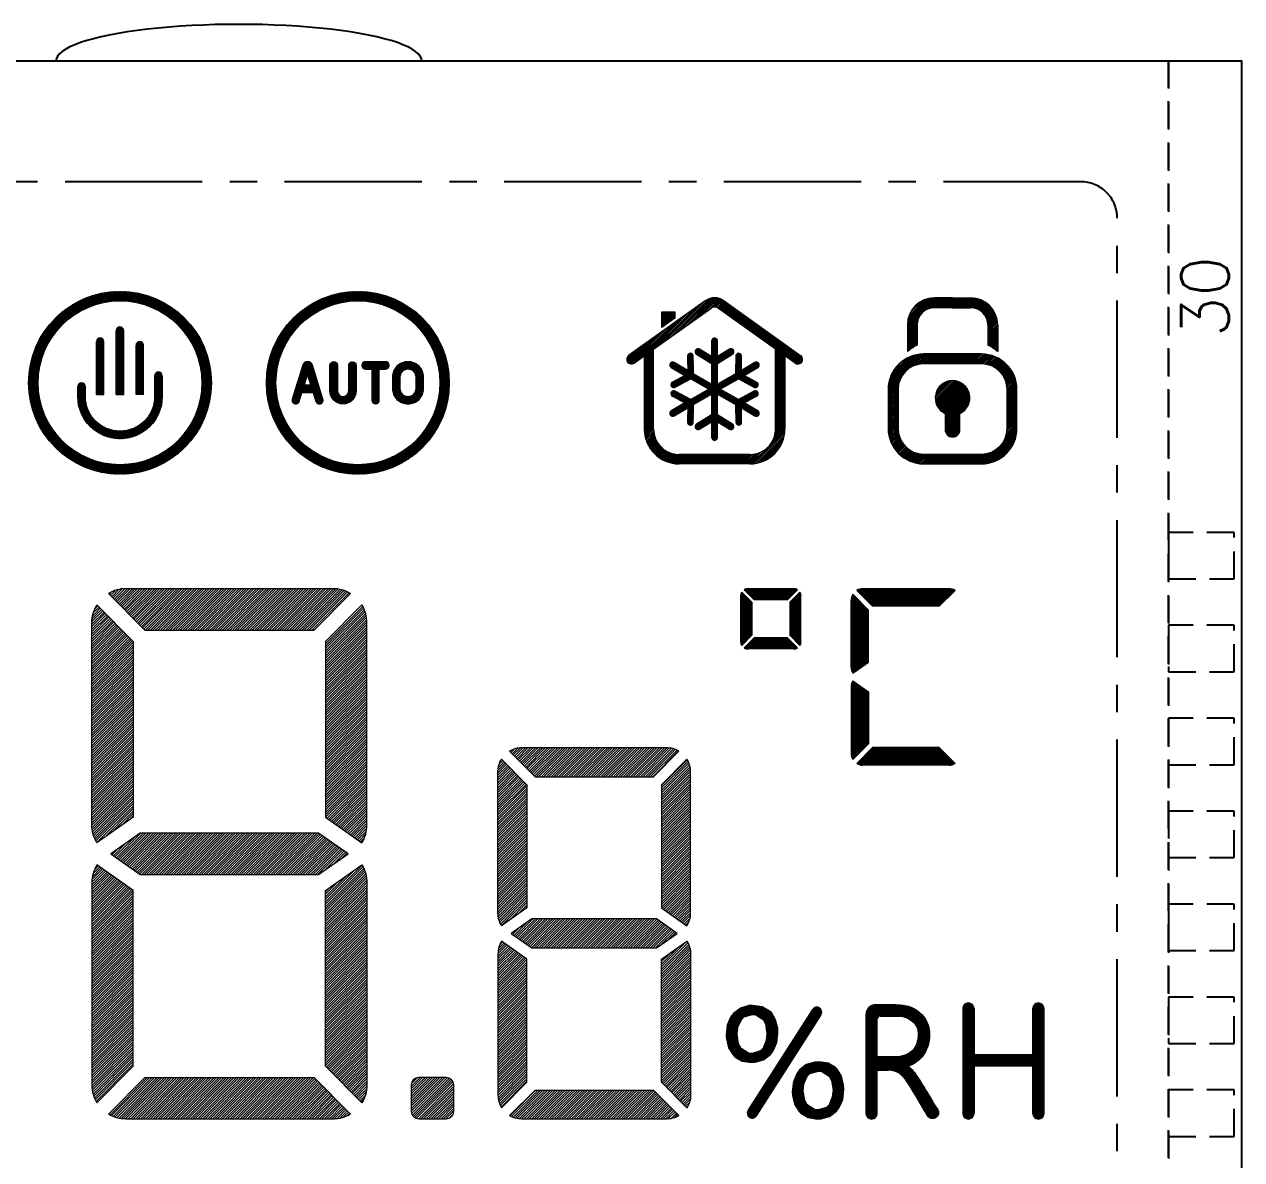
# Model space of a CAD drawing. Header units: millimetres. Extents: x 113.7 to 168.5, y -14.1 to 49.5.
# Drawn here: x 135.2 to 168.46, y 18.46 to 49.49 of the extents above; entities that cross this region are included whole.
import ezdxf
from ezdxf.enums import TextEntityAlignment as Align

# ---------------------------------------------------------------- set-up
doc = ezdxf.new("R2010")
doc.units = ezdxf.units.MM
doc.header["$LTSCALE"] = 3
for name, pattern in [('CENTER', [2, 1.25, -0.25, 0.25, -0.25]), ('DASHED2', [0.375, 0.25, -0.125]), ('HIDDEN', [0.375, 0.25, -0.125])]:
    doc.linetypes.add(name, pattern=pattern)
doc.layers.get('0').update_dxf_attribs({"linetype": 'CONTINUOUS'})
doc.layers.add('05___PRT_ALL_DTM_CSYS', color=7, linetype='CONTINUOUS')
doc.layers.add('dwg', color=7, linetype='CONTINUOUS')
doc.styles.add('ROMANS', font='romans.shx')
pattern_1 = [(45, (-8794.2364, -889.710115), (-0.008145319496, 0.008145319496), [])]
pattern_2 = [(45, (-11326.81074, 6099.90779), (-0.02146332725, 0.02146332725), [])]
pattern_3 = [(45, (-11471.8001, 6554.533503), (-0.03390776392, 0.03390776392), [])]
pattern_4 = [(45, (-11471.8001, 6554.36199), (-0.03390776392, 0.03390776392), [])]

msp = doc.modelspace()

# ---------------------------------------------------------------- hatches: boundary and pattern name
at = {"lineweight": 5}
h = msp.add_hatch(dxfattribs=at)
h.set_pattern_fill('ANSI31', color=256, scale=0.003628)
h.set_pattern_definition([(45, (-8794.947637, -889.710115), (-0.008145319496, 0.008145319496), [])])
edge = h.paths.add_edge_path(flags=17)
edge.add_arc((137.811, 39.695), 2.239, 0, 360)
edge = h.paths.add_edge_path()
edge.add_arc((137.811, 39.695), 2.498, 0, 360)
edge = h.paths.add_edge_path(flags=16)
edge.add_arc((138.352, 40.718), 0.103, 0, 180)
edge.add_line((138.249, 40.718), (138.249, 39.38))
edge.add_line((138.249, 39.38), (138.456, 39.38))
edge.add_line((138.456, 39.38), (138.456, 40.718))
edge = h.paths.add_edge_path(flags=16)
edge.add_arc((137.811, 41.12), 0.103, 0, 180)
edge.add_line((137.708, 41.12), (137.708, 39.38))
edge.add_line((137.708, 39.38), (137.915, 39.38))
edge.add_line((137.915, 39.38), (137.915, 41.12))
edge = h.paths.add_edge_path(flags=16)
edge.add_arc((137.27, 40.818), 0.103, 0, 180)
edge.add_line((137.167, 40.818), (137.167, 39.38))
edge.add_line((137.167, 39.38), (137.374, 39.38))
edge.add_line((137.374, 39.38), (137.374, 40.818))
edge = h.paths.add_edge_path(flags=16)
edge.add_arc((136.761, 39.595), 0.103, 0, 180)
edge.add_line((136.658, 39.595), (136.658, 39.32))
edge.add_arc((137.811, 39.32), 1.154, 180, 360)
edge.add_line((138.965, 39.32), (138.965, 39.887))
edge.add_arc((138.862, 39.887), 0.103, 0, 180)
edge.add_line((138.758, 39.887), (138.758, 39.32))
edge.add_arc((137.811, 39.32), 0.947, -180, 0, ccw=False)
edge.add_line((136.865, 39.32), (136.865, 39.595))
h = msp.add_hatch(dxfattribs=at)
h.set_pattern_fill('ANSI31', color=256, scale=0.003628)
h.set_pattern_definition(pattern_1)
h.paths.add_polyline_path([(146.809, 39.695, 1), (141.814, 39.695, 1)])
h.paths.add_polyline_path([(146.551, 39.695, 1), (142.072, 39.695, 1)], flags=16)
h.paths.add_polyline_path([(145.067, 40.068), (144.897, 40.068), (144.897, 39.22, -1), (144.692, 39.22), (144.692, 40.068), (144.521, 40.068, -1), (144.521, 40.273), (145.067, 40.273, -1)], flags=0)
h.paths.add_polyline_path([(144.265, 40.17), (144.265, 39.476, -1), (143.549, 39.476), (143.549, 40.17, -1), (143.754, 40.17), (143.754, 39.476, 1), (144.061, 39.476), (144.061, 40.17, -1)], flags=0)
h.paths.add_polyline_path([(143.356, 39.245, -1), (143.167, 39.187), (143.092, 39.433), (142.783, 39.433), (142.708, 39.187, -1), (142.519, 39.245), (142.804, 40.174, -0.739234), (143.071, 40.174)], flags=0)
h.paths.add_polyline_path([(142.938, 39.936), (143.029, 39.638), (142.846, 39.638)], flags=0)
h = msp.add_hatch(dxfattribs=at)
h.set_pattern_fill('ANSI31', color=256, scale=0.00956)
h.set_pattern_definition([(45, (-11327.00396, 6099.376578), (-0.02146332725, 0.02146332725), [])])
h.paths.add_polyline_path([(152.971, 41.46), (152.971, 41.639), (152.617, 41.639), (152.617, 41.208)], flags=16)
h.paths.add_polyline_path([(151.711, 40.444, 1), (151.861, 40.234), (152.135, 40.43), (152.135, 38.435, 0.414214), (153.091, 37.479), (155.025, 37.479, 0.414214), (155.981, 38.435), (155.981, 40.434), (156.262, 40.234, 1), (156.411, 40.444), (154.318, 41.937, 0.320007), (153.804, 41.937)])
h.paths.add_polyline_path([(152.393, 40.614), (153.954, 41.727, -0.320007), (154.168, 41.727), (155.723, 40.618), (155.723, 38.435, -0.414214), (155.025, 37.738), (153.091, 37.738, -0.414214), (152.393, 38.435)], flags=16)
h = msp.add_hatch(dxfattribs=at)
h.set_pattern_fill('ANSI31', color=0, scale=0.00956)
h.set_pattern_definition(pattern_2)
h.paths.add_polyline_path([(160.561, 41.748), (161.056, 41.748, -0.414214), (161.526, 41.278), (161.526, 40.727, -0.040796), (161.797, 40.547), (161.797, 41.278, 0.414214), (161.056, 42.019), (160.561, 42.019), (160.067, 42.019, 0.414214), (159.326, 41.278), (159.326, 40.547, -0.040796), (159.597, 40.727), (159.597, 41.278, -0.414214), (160.067, 41.748)])
h = msp.add_hatch(dxfattribs=at)
h.set_pattern_fill('ANSI31', color=256, scale=0.003628)
h.set_pattern_definition([(45, (-8790.314206, -889.600082), (-0.008145332691, 0.008145332691), [])])
h.paths.add_polyline_path([(154.137, 39.384), (154.629, 39.1), (154.64, 38.617, 1), (154.798, 38.621), (154.79, 39.007), (155.164, 38.791, 1), (155.239, 38.931), (154.869, 39.144), (155.208, 39.331, 1), (155.132, 39.47), (154.708, 39.237), (154.216, 39.521), (154.708, 39.805), (155.132, 39.573, 1), (155.208, 39.712), (154.869, 39.898), (155.243, 40.114, 1), (155.159, 40.249), (154.79, 40.035), (154.798, 40.424, 1), (154.64, 40.424), (154.629, 39.943), (154.137, 39.658), (154.137, 40.227), (154.55, 40.477, 1), (154.468, 40.613), (154.137, 40.412), (154.137, 40.844, 1), (153.979, 40.839), (153.979, 40.412), (153.648, 40.613, 1), (153.566, 40.477), (153.979, 40.227), (153.979, 39.658), (153.486, 39.943), (153.476, 40.425, 1), (153.318, 40.422), (153.326, 40.035), (152.952, 40.251, 1), (152.877, 40.112), (153.247, 39.898), (152.908, 39.712, 1), (152.984, 39.573), (153.407, 39.805), (153.899, 39.521), (153.407, 39.237), (152.984, 39.47, 1), (152.908, 39.331), (153.247, 39.144), (152.873, 38.929, 1), (152.956, 38.794), (153.326, 39.007), (153.318, 38.621, 1), (153.476, 38.617), (153.486, 39.1), (153.979, 39.384), (153.979, 38.816), (153.566, 38.565, 1), (153.648, 38.43), (153.979, 38.631), (153.979, 38.199, 1), (154.137, 38.204), (154.137, 38.631), (154.468, 38.43, 0.996563), (154.55, 38.565), (154.137, 38.816)])
h = msp.add_hatch(dxfattribs=at)
h.set_pattern_fill('ANSI31', color=256, scale=0.003628)
h.set_pattern_definition(pattern_1)
h.paths.add_polyline_path([(145.255, 39.846), (145.255, 39.544, 0.414214), (145.682, 39.118, 0.414214), (146.108, 39.544), (146.108, 39.846, 0.414214), (145.682, 40.273, 0.414214)])
h.paths.add_polyline_path([(145.682, 40.068, -0.414214), (145.903, 39.846), (145.903, 39.544, -0.414214), (145.682, 39.322, -0.414214), (145.46, 39.544), (145.46, 39.846, -0.414214)], flags=16)
h.paths.add_polyline_path([(144.521, 40.273, 1), (144.521, 40.068), (144.692, 40.068), (144.692, 39.22, 1), (144.897, 39.22), (144.897, 40.068), (145.067, 40.068, 1), (145.067, 40.273)])
h.paths.add_polyline_path([(143.754, 39.476), (143.754, 40.17, 1), (143.549, 40.17), (143.549, 39.476, 1), (144.265, 39.476), (144.265, 40.17, 1), (144.061, 40.17), (144.061, 39.476, -1)])
h.paths.add_polyline_path([(143.167, 39.187, 1), (143.356, 39.245), (143.071, 40.174, 0.739234), (142.804, 40.174), (142.519, 39.245, 1), (142.708, 39.187), (142.783, 39.433), (143.092, 39.433)])
h.paths.add_polyline_path([(143.029, 39.638), (142.846, 39.638), (142.938, 39.936)], flags=16)
h = msp.add_hatch(dxfattribs=at)
h.set_pattern_fill('ANSI31', color=256, scale=0.00956)
h.set_pattern_definition([(45, (-11576.808856, 6493.169343), (-0.02146332725, 0.02146332725), [])])
edge = h.paths.add_edge_path(flags=16)
edge.add_line((161.352, 40.214), (159.771, 40.214))
edge.add_arc((159.771, 39.514), 0.7, 90, 180)
edge.add_line((159.071, 39.514), (159.071, 38.449))
edge.add_arc((159.771, 38.449), 0.7, 180, 270)
edge.add_line((159.771, 37.749), (161.352, 37.749))
edge.add_arc((161.352, 38.449), 0.7, 270, 360)
edge.add_line((162.052, 38.449), (162.052, 39.514))
edge.add_arc((161.352, 39.514), 0.7, 0, 90)
edge = h.paths.add_edge_path()
edge.add_line((162.322, 38.449), (162.322, 39.514))
edge.add_arc((161.352, 39.514), 0.97, 0, 90)
edge.add_line((161.352, 40.484), (159.771, 40.484))
edge.add_arc((159.771, 39.514), 0.97, 90, 180)
edge.add_line((158.801, 39.514), (158.801, 38.449))
edge.add_arc((159.771, 38.449), 0.97, 180, 270)
edge.add_line((159.771, 37.479), (161.352, 37.479))
edge.add_arc((161.352, 38.449), 0.97, 270, 360)
h = msp.add_hatch(dxfattribs=at)
h.set_pattern_fill('ANSI31', color=256, scale=0.00956)
h.set_pattern_definition(pattern_2)
h.paths.add_polyline_path([(160.764, 38.858, 4.42875), (160.359, 38.858), (160.359, 38.419, 1), (160.764, 38.419)])
h = msp.add_hatch(dxfattribs=at)
h.set_pattern_fill('ANSI31', color=256, scale=0.015103)
h.set_pattern_definition(pattern_3)
h.paths.add_polyline_path([(137.973, 34.069, 0.136063), (137.494, 33.936), (138.488, 32.936), (143.115, 32.936), (144.109, 33.936, 0.136063), (143.629, 34.069)])
h = msp.add_hatch(dxfattribs=at)
h.set_pattern_fill('ANSI31', color=256, scale=0.005747)
h.set_pattern_definition([(45, (-13550.499303, -1427.969654), (-0.012903455148, 0.012903455148), [])])
h.paths.add_polyline_path([(154.975, 34.069, 0.136063), (154.87, 34.04), (155.145, 33.764), (156.047, 33.764), (156.322, 34.04, 0.136063), (156.217, 34.069)])
h.paths.add_polyline_path([(154.772, 32.624, 0.139094), (154.802, 32.517), (155.077, 32.794), (155.077, 33.696), (154.802, 33.973, 0.139094), (154.772, 33.866)])
h.paths.add_polyline_path([(156.217, 32.421, 0.135967), (156.322, 32.45), (156.047, 32.726), (155.145, 32.726), (154.87, 32.45, 0.136159), (154.975, 32.421)])
h.paths.add_polyline_path([(156.115, 32.794), (156.39, 32.517, 0.139094), (156.42, 32.624), (156.42, 33.866, 0.139094), (156.39, 33.973), (156.115, 33.696)])
h = msp.add_hatch(dxfattribs=at)
h.set_pattern_fill('ANSI31', color=256, scale=0.006897)
h.set_pattern_definition([(45, (-16292.011116, -1720.377223), (-0.015484146177, 0.015484146177), [])])
h.paths.add_polyline_path([(158.109, 34.068, 0.136063), (157.945, 34.023), (158.376, 33.588), (160.198, 33.588), (160.63, 34.023, 0.136063), (160.465, 34.068)])
h.paths.add_polyline_path([(157.79, 31.928, 0.139094), (157.837, 31.76), (158.269, 32.064), (158.269, 33.482), (157.837, 33.916, 0.139094), (157.79, 33.748)])
h.paths.add_polyline_path([(158.269, 31.249), (157.837, 31.553, 0.139094), (157.79, 31.385), (157.79, 29.565, 0.139094), (157.837, 29.397), (158.269, 29.832)])
h.paths.add_polyline_path([(158.376, 29.725), (157.945, 29.291, 0.136063), (158.109, 29.245), (160.465, 29.245, 0.136063), (160.63, 29.291), (160.198, 29.725)])
h = msp.add_hatch(dxfattribs=at)
h.set_pattern_fill('ANSI31', color=256, scale=0.015103)
h.set_pattern_definition(pattern_3)
edge = h.paths.add_edge_path()
edge.add_arc((137.973, 27.612), 0.931, 180, 211.6747, ccw=False)
edge.add_line((137.043, 27.612), (137.043, 33.139))
edge.add_arc((137.973, 33.139), 0.931, 148.3253, 180, ccw=False)
edge.add_line((137.181, 33.627), (138.175, 32.627))
edge.add_line((138.175, 32.627), (138.175, 27.822))
edge.add_line((138.175, 27.822), (137.181, 27.123))
h = msp.add_hatch(dxfattribs=at)
h.set_pattern_fill('ANSI31', color=256, scale=0.015103)
h.set_pattern_definition(pattern_3)
edge = h.paths.add_edge_path()
edge.add_arc((143.629, 27.612), 0.931, 328.3253, 360)
edge.add_line((144.56, 27.612), (144.56, 33.139))
edge.add_arc((143.629, 33.139), 0.931, 360, 391.6747)
edge.add_line((144.422, 33.627), (143.427, 32.627))
edge.add_line((143.427, 32.627), (143.427, 27.822))
edge.add_line((143.427, 27.822), (144.422, 27.123))
h = msp.add_hatch(dxfattribs=at)
h.set_pattern_fill('ANSI31', color=256, scale=0.015103)
h.set_pattern_definition(pattern_4)
edge = h.paths.add_edge_path()
edge.add_arc((148.792, 29.069), 0.652, 90, 120.993)
edge.add_line((148.456, 29.627), (149.152, 28.927))
edge.add_line((149.152, 28.927), (152.391, 28.927))
edge.add_line((152.391, 28.927), (153.086, 29.627))
edge.add_arc((152.751, 29.069), 0.652, 59.007, 90)
edge.add_line((152.751, 29.72), (148.792, 29.72))
h = msp.add_hatch(dxfattribs=at)
h.set_pattern_fill('ANSI31', color=256, scale=0.015103)
h.set_pattern_definition(pattern_4)
edge = h.paths.add_edge_path()
edge.add_arc((148.792, 25.2), 0.652, 180, 211.6747, ccw=False)
edge.add_line((148.14, 25.2), (148.14, 29.069))
edge.add_arc((148.792, 29.069), 0.652, 148.3253, 180, ccw=False)
edge.add_line((148.237, 29.411), (148.933, 28.711))
edge.add_line((148.933, 28.711), (148.933, 25.347))
edge.add_line((148.933, 25.347), (148.237, 24.858))
h = msp.add_hatch(dxfattribs=at)
h.set_pattern_fill('ANSI31', color=256, scale=0.015103)
h.set_pattern_definition(pattern_4)
edge = h.paths.add_edge_path()
edge.add_arc((152.751, 25.2), 0.652, 328.3253, 360)
edge.add_line((153.403, 25.2), (153.403, 29.069))
edge.add_arc((152.751, 29.069), 0.652, 360, 391.6747)
edge.add_line((153.305, 29.411), (152.609, 28.711))
edge.add_line((152.609, 28.711), (152.609, 25.347))
edge.add_line((152.609, 25.347), (153.305, 24.858))
h = msp.add_hatch(dxfattribs=at)
h.set_pattern_fill('ANSI31', color=256, scale=0.015103)
h.set_pattern_definition(pattern_3)
h.paths.add_polyline_path([(138.366, 27.387), (137.56, 26.821), (138.366, 26.254), (143.237, 26.254), (144.043, 26.821), (143.237, 27.387)])
h = msp.add_hatch(dxfattribs=at)
h.set_pattern_fill('ANSI31', color=256, scale=0.015103)
h.set_pattern_definition(pattern_3)
edge = h.paths.add_edge_path()
edge.add_arc((137.973, 26.03), 0.931, 148.3253, 180)
edge.add_line((137.043, 26.03), (137.043, 20.503))
edge.add_arc((137.973, 20.503), 0.931, 180, 211.6747)
edge.add_line((137.181, 20.015), (138.175, 21.015))
edge.add_line((138.175, 21.015), (138.175, 25.819))
edge.add_line((138.175, 25.819), (137.181, 26.518))
h = msp.add_hatch(dxfattribs=at)
h.set_pattern_fill('ANSI31', color=256, scale=0.015103)
h.set_pattern_definition(pattern_3)
edge = h.paths.add_edge_path()
edge.add_arc((143.629, 26.03), 0.931, 0, 31.6747, ccw=False)
edge.add_line((144.56, 26.03), (144.56, 20.503))
edge.add_arc((143.629, 20.503), 0.931, -31.6747, 0, ccw=False)
edge.add_line((144.422, 20.015), (143.427, 21.015))
edge.add_line((143.427, 21.015), (143.427, 25.819))
edge.add_line((143.427, 25.819), (144.422, 26.518))
h = msp.add_hatch(dxfattribs=at)
h.set_pattern_fill('ANSI31', color=256, scale=0.015103)
h.set_pattern_definition(pattern_4)
h.paths.add_polyline_path([(149.066, 25.043), (148.503, 24.646), (149.066, 24.25), (152.476, 24.25), (153.04, 24.646), (152.476, 25.043)])
h = msp.add_hatch(dxfattribs=at)
h.set_pattern_fill('ANSI31', color=256, scale=0.015103)
h.set_pattern_definition(pattern_4)
edge = h.paths.add_edge_path()
edge.add_arc((148.792, 24.093), 0.652, 148.3253, 180)
edge.add_line((148.14, 24.093), (148.14, 20.224))
edge.add_arc((148.792, 20.224), 0.652, 180, 211.6747)
edge.add_line((148.237, 19.882), (148.933, 20.582))
edge.add_line((148.933, 20.582), (148.933, 23.945))
edge.add_line((148.933, 23.945), (148.237, 24.435))
h = msp.add_hatch(dxfattribs=at)
h.set_pattern_fill('ANSI31', color=256, scale=0.015103)
h.set_pattern_definition(pattern_4)
edge = h.paths.add_edge_path()
edge.add_arc((152.751, 24.093), 0.652, 0, 31.6747, ccw=False)
edge.add_line((153.403, 24.093), (153.403, 20.224))
edge.add_arc((152.751, 20.224), 0.652, -31.6747, 0, ccw=False)
edge.add_line((153.305, 19.882), (152.609, 20.582))
edge.add_line((152.609, 20.582), (152.609, 23.945))
edge.add_line((152.609, 23.945), (153.305, 24.435))
h = msp.add_hatch(dxfattribs=at)
h.set_pattern_fill('ANSI31', color=256, scale=0.00475)
h.set_pattern_definition([(45, (-11249.229993, 6064.898229), (-0.010664054144, 0.010664054144), [])])
h.paths.add_polyline_path([(155.757, 21.661), (155.788, 21.918), (155.783, 22.045), (155.725, 22.286), (155.61, 22.481), (155.562, 22.523), (155.363, 22.643), (155.105, 22.68), (154.995, 22.675), (154.764, 22.607), (154.575, 22.46), (154.496, 22.355), (154.406, 22.139), (154.375, 21.871), (154.38, 21.766), (154.438, 21.519), (154.564, 21.325), (154.611, 21.277), (154.811, 21.157), (155.063, 21.12), (155.168, 21.125), (155.399, 21.193), (155.589, 21.34), (155.662, 21.44)])
h.paths.add_polyline_path([(155.473, 21.719), (155.384, 21.509), (155.315, 21.44), (155.084, 21.367), (154.984, 21.377), (154.785, 21.503), (154.716, 21.629), (154.674, 21.892), (154.695, 22.087), (154.79, 22.291), (154.863, 22.365), (155.095, 22.433), (155.189, 22.423), (155.389, 22.297), (155.452, 22.171), (155.489, 21.908)], flags=16)
h.paths.add_polyline_path([(156.967, 22.422, 1), (156.735, 22.57), (154.972, 19.807, 1), (155.203, 19.66)])
h.paths.add_polyline_path([(156.382, 20.915), (156.303, 20.81), (156.214, 20.589), (156.182, 20.326), (156.188, 20.221), (156.245, 19.98), (156.371, 19.78), (156.419, 19.733), (156.618, 19.612), (156.871, 19.57), (156.97, 19.575), (157.202, 19.643), (157.391, 19.791), (157.464, 19.89), (157.559, 20.106), (157.59, 20.369), (157.585, 20.5), (157.527, 20.747), (157.412, 20.936), (157.364, 20.978), (157.165, 21.099), (156.913, 21.136), (156.802, 21.13), (156.566, 21.062)])
h.paths.add_polyline_path([(156.666, 20.815), (156.897, 20.883), (156.991, 20.873), (157.191, 20.747), (157.254, 20.626), (157.296, 20.363), (157.275, 20.174), (157.191, 19.964), (157.117, 19.89), (156.886, 19.822), (156.786, 19.833), (156.592, 19.959), (156.524, 20.08), (156.482, 20.342), (156.497, 20.531), (156.592, 20.742)], flags=16)
h = msp.add_hatch(dxfattribs=at)
h.set_pattern_fill('ANSI31', color=256, scale=0.005)
h.set_pattern_definition([(45, (-11849.715191, 6382.948496), (-0.011225320151, 0.011225320151), [])])
edge = h.paths.add_edge_path()
edge.add_spline(control_points=[(159.353, 21.021), (159.385, 21.031), (159.417, 21.044), (159.538, 21.102), (159.625, 21.163), (159.787, 21.338), (159.847, 21.45), (159.908, 21.639), (159.922, 21.714), (159.934, 21.863), (159.932, 21.937), (159.909, 22.097), (159.885, 22.181), (159.797, 22.347), (159.739, 22.415), (159.623, 22.52), (159.564, 22.561), (159.435, 22.628), (159.364, 22.654), (159.18, 22.696), (159.081, 22.696), (159.003, 22.697)], knot_values=[0, 0, 0, 0, 0.06526, 0.06526, 0.254735, 0.254735, 0.496834, 0.496834, 0.652235, 0.652235, 0.807636, 0.807636, 0.963038, 0.963038, 1.118439, 1.118439, 1.256164, 1.256164, 1.393888, 1.393888, 1.625461, 1.625461, 1.625461, 1.625461], degree=3, periodic=0)
edge.add_line((159.003, 22.697), (158.464, 22.697))
edge.add_arc((158.464, 22.427), 0.27, 90, 180)
edge.add_line((158.194, 22.427), (158.194, 19.727))
edge.add_arc((158.349, 19.727), 0.155, 180, 360)
edge.add_line((158.504, 19.727), (158.504, 20.911))
edge.add_line((158.504, 20.911), (158.869, 20.911))
edge.add_spline(control_points=[(158.802, 20.911), (158.828, 20.91), (158.937, 20.905), (159.099, 20.844), (159.269, 20.671), (159.352, 20.538), (159.405, 20.452)], knot_values=[4.852556, 4.852556, 4.852556, 4.852556, 4.930181, 5.178747, 5.346952, 5.649164, 5.649164, 5.649164, 5.649164], degree=3, periodic=0)
edge.add_spline(control_points=[(159.405, 20.452), (159.562, 20.19), (159.718, 19.928), (159.875, 19.666)], knot_values=[3.959267, 3.959267, 3.959267, 3.959267, 4.852556, 4.852556, 4.852556, 4.852556], degree=3, periodic=0)
edge.add_spline(control_points=[(159.875, 19.666), (159.924, 19.584), (160.017, 19.561), (160.099, 19.61)], knot_values=[2.388471, 2.388471, 2.388471, 2.388471, 3.959267, 3.959267, 3.959267, 3.959267], weights=[1, 0.804738, 0.804738, 1], degree=3, periodic=0)
edge.add_spline(control_points=[(160.099, 19.61), (160.181, 19.659), (160.205, 19.752), (160.155, 19.834)], knot_values=[0.817675, 0.817675, 0.817675, 0.817675, 2.388471, 2.388471, 2.388471, 2.388471], weights=[1, 0.804738, 0.804738, 1], degree=3, periodic=0)
edge.add_spline(control_points=[(160.155, 19.834), (159.959, 20.146), (159.815, 20.382), (159.673, 20.619)], knot_values=[0, 0, 0, 0, 0.817675, 0.817675, 0.817675, 0.817675], degree=3, periodic=0)
edge.add_spline(control_points=[(159.673, 20.619), (159.629, 20.683), (159.592, 20.738), (159.51, 20.854), (159.465, 20.913), (159.388, 20.99), (159.371, 21.005), (159.353, 21.021)], knot_values=[0.375741, 0.375741, 0.375741, 0.375741, 0.572438, 0.572438, 0.751931, 0.751931, 0.796608, 0.796608, 0.796608, 0.796608], degree=3, periodic=0)
edge = h.paths.add_edge_path(flags=16)
edge.add_spline(control_points=[(158.996, 22.388), (159.084, 22.386), (159.251, 22.382), (159.451, 22.273), (159.599, 22.102), (159.634, 21.874), (159.594, 21.629), (159.469, 21.422), (159.247, 21.292), (159.081, 21.278), (158.99, 21.27)], knot_values=[0, 0, 0, 0, 0.261402, 0.494013, 0.659005, 0.924759, 1.149342, 1.397908, 1.623646, 1.892774, 1.892774, 1.892774, 1.892774], degree=3, periodic=0)
edge.add_line((158.99, 21.27), (158.504, 21.27))
edge.add_line((158.504, 21.27), (158.504, 22.308))
edge.add_arc((158.584, 22.308), 0.08, 90, 180, ccw=False)
edge.add_line((158.584, 22.388), (159.07, 22.388))
h.paths.add_polyline_path([(161.148, 21.025), (162.751, 21.025), (162.751, 19.728, 1), (163.061, 19.728), (163.061, 22.592, 1), (162.751, 22.592), (162.751, 21.335), (161.148, 21.335), (161.148, 22.592, 1), (160.838, 22.592), (160.838, 19.728, 1), (161.148, 19.728)])
h = msp.add_hatch(dxfattribs=at)
h.set_pattern_fill('ANSI31', color=256, scale=0.015103)
h.set_pattern_definition(pattern_3)
edge = h.paths.add_edge_path()
edge.add_arc((137.973, 20.503), 0.931, 239.007, 270, ccw=False)
edge.add_line((137.494, 19.705), (138.488, 20.705))
edge.add_line((138.488, 20.705), (143.115, 20.705))
edge.add_line((143.115, 20.705), (144.109, 19.705))
edge.add_arc((143.629, 20.503), 0.931, 270, 300.993, ccw=False)
edge.add_line((143.629, 19.573), (137.973, 19.573))
h = msp.add_hatch(dxfattribs=at)
h.set_pattern_fill('ANSI31', color=256, scale=0.015103)
h.set_pattern_definition([(45, (-12158.85501, -1074.25399), (-0.03390776392, 0.03390776392), [])])
edge = h.paths.add_edge_path()
edge.add_line((145.976, 20.716), (146.725, 20.716))
edge.add_arc((146.725, 20.519), 0.197, 0, 90, ccw=False)
edge.add_line((146.922, 20.519), (146.922, 19.77))
edge.add_arc((146.725, 19.77), 0.197, 270, 360, ccw=False)
edge.add_line((146.725, 19.573), (145.976, 19.573))
edge.add_arc((145.976, 19.77), 0.197, 180, 270, ccw=False)
edge.add_line((145.778, 19.77), (145.778, 20.519))
edge.add_arc((145.976, 20.519), 0.197, 90, 180, ccw=False)
h = msp.add_hatch(dxfattribs=at)
h.set_pattern_fill('ANSI31', color=256, scale=0.015103)
h.set_pattern_definition(pattern_4)
edge = h.paths.add_edge_path()
edge.add_arc((148.792, 20.224), 0.652, 239.007, 270, ccw=False)
edge.add_line((148.456, 19.666), (149.152, 20.366))
edge.add_line((149.152, 20.366), (152.391, 20.366))
edge.add_line((152.391, 20.366), (153.086, 19.666))
edge.add_arc((152.751, 20.224), 0.652, 270, 300.993, ccw=False)
edge.add_line((152.751, 19.573), (148.792, 19.573))

# ---------------------------------------------------------------- linework, layer by layer
for p, q in [((136.061, 48.493), (136.061, 48.493)), ((146.061, 48.493), (146.061, 48.493))]:
    msp.add_line(p, q)
at = {"linetype": 'DASHED2'}
for p, q in [((166.461, -14.107), (166.461, 48.493)), ((166.461, 48.493), (166.461, -14.107))]:
    msp.add_line(p, q, dxfattribs=at)
at = {"lineweight": 5}
for p, q in [((144.311, 42.193), (144.32, 42.193)), ((152.617, 41.208), (152.617, 41.639)), ((152.617, 41.639), (152.971, 41.639)), ((152.971, 41.639), (152.971, 41.46)), ((137.708, 39.38), (137.708, 41.12)), ((137.915, 39.38), (137.915, 41.12)), ((137.167, 39.38), (137.167, 40.818)), ((137.374, 39.38), (137.374, 40.818)), ((138.249, 39.38), (138.249, 40.718)), ((138.456, 39.38), (138.456, 40.718)), ((152.393, 38.436), (152.393, 40.614)), ((155.723, 38.436), (155.723, 40.618)), ((155.981, 40.434), (155.981, 38.435)), ((137.167, 39.38), (137.374, 39.38)), ((137.708, 39.38), (137.915, 39.38)), ((138.456, 39.38), (138.249, 39.38)), ((155.025, 37.738), (153.091, 37.738)), ((155.025, 37.479), (153.091, 37.479)), ((154.802, 33.973), (155.077, 33.696)), ((154.802, 33.973), (155.077, 33.696)), ((154.87, 34.04), (155.145, 33.764)), ((154.87, 34.04), (155.145, 33.764)), ((156.217, 34.069), (154.975, 34.069)), ((156.217, 34.069), (154.975, 34.069)), ((156.322, 34.04), (156.047, 33.764)), ((156.322, 34.04), (156.047, 33.764)), ((156.39, 33.973), (156.115, 33.696)), ((156.39, 33.973), (156.115, 33.696)), ((157.945, 34.023), (158.376, 33.588)), ((157.945, 34.023), (158.376, 33.588)), ((160.465, 34.068), (158.109, 34.068)), ((160.465, 34.068), (158.109, 34.068)), ((160.465, 34.068), (158.109, 34.068)), ((160.465, 34.068), (158.109, 34.068)), ((160.63, 34.023), (160.198, 33.588)), ((160.63, 34.023), (160.198, 33.588)), ((154.772, 32.624), (154.772, 33.866)), ((154.772, 32.624), (154.772, 33.866)), ((155.077, 33.696), (155.077, 32.794)), ((155.077, 33.696), (155.077, 32.794)), ((156.047, 33.764), (155.145, 33.764)), ((156.047, 33.764), (155.145, 33.764)), ((156.115, 33.696), (156.115, 32.794)), ((156.115, 33.696), (156.115, 32.794)), ((156.42, 32.624), (156.42, 33.866)), ((156.42, 32.624), (156.42, 33.866)), ((157.79, 31.928), (157.79, 33.748)), ((157.79, 31.928), (157.79, 33.748)), ((157.837, 33.916), (158.269, 33.482)), ((157.837, 33.916), (158.269, 33.482)), ((158.269, 32.064), (158.269, 33.482)), ((158.269, 32.064), (158.269, 33.482)), ((160.198, 33.588), (158.376, 33.588)), ((160.198, 33.588), (158.376, 33.588)), ((154.802, 32.517), (155.077, 32.794)), ((154.802, 32.517), (155.077, 32.794)), ((154.87, 32.45), (155.145, 32.726)), ((154.87, 32.45), (155.145, 32.726)), ((156.047, 32.726), (155.145, 32.726)), ((156.047, 32.726), (155.145, 32.726)), ((156.322, 32.45), (156.047, 32.726)), ((156.322, 32.45), (156.047, 32.726)), ((156.39, 32.517), (156.115, 32.794)), ((156.39, 32.517), (156.115, 32.794)), ((156.217, 32.421), (154.975, 32.421)), ((156.217, 32.421), (154.975, 32.421)), ((157.837, 31.76), (158.269, 32.064)), ((157.837, 31.76), (158.269, 32.064)), ((157.79, 31.385), (157.79, 29.565)), ((157.79, 31.385), (157.79, 29.565)), ((157.837, 31.553), (158.269, 31.249)), ((157.837, 31.553), (158.269, 31.249)), ((158.269, 31.249), (158.269, 29.832)), ((158.269, 31.249), (158.269, 29.832)), ((157.837, 29.397), (158.269, 29.832)), ((157.837, 29.397), (158.269, 29.832)), ((157.945, 29.291), (158.376, 29.725)), ((157.945, 29.291), (158.376, 29.725)), ((160.198, 29.725), (158.376, 29.725)), ((160.198, 29.725), (158.376, 29.725)), ((160.63, 29.291), (160.198, 29.725)), ((160.63, 29.291), (160.198, 29.725)), ((160.465, 29.245), (158.109, 29.245)), ((160.465, 29.245), (158.109, 29.245)), ((160.465, 29.245), (158.109, 29.245)), ((160.465, 29.245), (158.109, 29.245)), ((161.148, 21.335), (162.751, 21.335)), ((161.148, 21.025), (162.751, 21.025))]:
    msp.add_line(p, q, dxfattribs=at)
at = {"color": 0, "lineweight": 5}
for p, q in [((160.561, 42.019), (160.067, 42.019)), ((160.561, 42.019), (161.056, 42.019)), ((160.561, 41.748), (160.067, 41.748)), ((160.561, 41.748), (161.056, 41.748)), ((159.326, 41.278), (159.326, 40.547)), ((159.597, 41.278), (159.597, 40.727)), ((161.526, 41.278), (161.526, 40.727)), ((161.797, 41.278), (161.797, 40.547)), ((161.352, 40.484), (159.771, 40.484)), ((161.352, 40.214), (159.771, 40.214)), ((158.801, 39.514), (158.801, 38.449)), ((159.071, 39.514), (159.071, 38.449)), ((162.052, 38.449), (162.052, 39.514)), ((162.322, 38.449), (162.322, 39.514)), ((159.771, 37.749), (161.352, 37.749)), ((159.771, 37.479), (161.352, 37.479))]:
    msp.add_line(p, q, dxfattribs=at)
msp.add_lwpolyline([(168.461, -14.107), (113.661, -14.107), (113.661, 48.493), (168.461, 48.493)], close=True)
at = {"linetype": 'CENTER'}
msp.add_lwpolyline([(165.061, -9.807), (165.061, 44.193, 0.414214), (164.061, 45.193), (118.061, 45.193, 0.414214), (117.061, 44.193), (117.061, -9.807, 0.414214), (118.061, -10.807), (164.061, -10.807, 0.414214)], format="xyb", close=True, dxfattribs=at)
at = {"lineweight": 5}
for points in [[(142.804, 40.174), (142.519, 39.245, 1), (142.708, 39.187), (142.783, 39.433), (143.092, 39.433), (143.167, 39.187, 1), (143.356, 39.245), (143.071, 40.174, 0.739234)], [(143.549, 40.17, -1), (143.754, 40.17), (143.754, 39.476, 1), (144.061, 39.476), (144.061, 40.17, -1), (144.265, 40.17), (144.265, 39.476, -1), (143.549, 39.476)], [(144.897, 40.068), (145.067, 40.068, 1), (145.067, 40.273), (144.521, 40.273, 1), (144.521, 40.068), (144.692, 40.068), (144.692, 39.22, 1), (144.897, 39.22)], [(145.255, 39.846), (145.255, 39.544, 0.414214), (145.682, 39.118, 0.414214), (146.108, 39.544), (146.108, 39.846, 0.414214), (145.682, 40.273, 0.414214)], [(145.46, 39.846), (145.46, 39.544, 0.414214), (145.682, 39.322, 0.414214), (145.903, 39.544), (145.903, 39.846, 0.414214), (145.682, 40.068, 0.414214)], [(137.973, 34.069, 0.136063), (137.494, 33.936), (138.488, 32.936), (143.115, 32.936), (144.109, 33.936, 0.136063), (143.629, 34.069)], [(137.181, 27.123, -0.139094), (137.043, 27.612), (137.043, 33.139, -0.139094), (137.181, 33.627), (138.175, 32.627), (138.175, 27.822)], [(144.422, 27.123, 0.139094), (144.56, 27.612), (144.56, 33.139, 0.139094), (144.422, 33.627), (143.427, 32.627), (143.427, 27.822)], [(148.792, 29.72, 0.136063), (148.456, 29.627), (149.152, 28.927), (152.391, 28.927), (153.086, 29.627, 0.136063), (152.751, 29.72)], [(148.237, 24.858, -0.139094), (148.14, 25.2), (148.14, 29.069, -0.139094), (148.237, 29.411), (148.933, 28.711), (148.933, 25.347)], [(153.305, 24.858, 0.139094), (153.403, 25.2), (153.403, 29.069, 0.139094), (153.305, 29.411), (152.609, 28.711), (152.609, 25.347)], [(137.181, 26.518, 0.139094), (137.043, 26.03), (137.043, 20.503, 0.139094), (137.181, 20.015), (138.175, 21.015), (138.175, 25.819)], [(144.422, 26.518, -0.139094), (144.56, 26.03), (144.56, 20.503, -0.139094), (144.422, 20.015), (143.427, 21.015), (143.427, 25.819)], [(148.237, 24.435, 0.139094), (148.14, 24.093), (148.14, 20.224, 0.139094), (148.237, 19.882), (148.933, 20.582), (148.933, 23.945)], [(153.305, 24.435, -0.139094), (153.403, 24.093), (153.403, 20.224, -0.139094), (153.305, 19.882), (152.609, 20.582), (152.609, 23.945)], [(137.973, 19.573, -0.136063), (137.494, 19.705), (138.488, 20.705), (143.115, 20.705), (144.109, 19.705, -0.136063), (143.629, 19.573)], [(145.976, 20.716), (146.725, 20.716, -0.414214), (146.922, 20.519), (146.922, 19.77, -0.414214), (146.725, 19.573), (145.976, 19.573, -0.414214), (145.778, 19.77), (145.778, 20.519, -0.414214)], [(148.792, 19.573, -0.136063), (148.456, 19.666), (149.152, 20.366), (152.391, 20.366), (153.086, 19.666, -0.136063), (152.751, 19.573)]]:
    msp.add_lwpolyline(points, format="xyb", close=True, dxfattribs=at)
for points in [[(142.846, 39.638), (143.029, 39.638), (142.938, 39.936)], [(138.366, 27.387), (137.56, 26.821), (138.366, 26.254), (143.237, 26.254), (144.043, 26.821), (143.237, 27.387)], [(149.066, 25.043), (148.503, 24.646), (149.066, 24.25), (152.476, 24.25), (153.04, 24.646), (152.476, 25.043)]]:
    msp.add_lwpolyline(points, close=True, dxfattribs=at)
at = {"color": 0, "lineweight": 5}
for points in [[(160.359, 38.858), (160.359, 38.419)], [(160.764, 38.419), (160.764, 38.858)]]:
    msp.add_lwpolyline(points, dxfattribs=at)
at = {"linetype": 'HIDDEN'}
for points in [[(168.261, 34.338), (168.261, 35.608), (166.461, 35.608), (166.461, 34.338)], [(168.261, 31.798), (168.261, 33.068), (166.461, 33.068), (166.461, 31.798)], [(168.261, 29.258), (168.261, 30.528), (166.461, 30.528), (166.461, 29.258)], [(168.261, 26.718), (168.261, 27.988), (166.461, 27.988), (166.461, 26.718)], [(168.261, 24.178), (168.261, 25.448), (166.461, 25.448), (166.461, 24.178)], [(168.261, 21.638), (168.261, 22.908), (166.461, 22.908), (166.461, 21.638)], [(168.261, 19.098), (168.261, 20.368), (166.461, 20.368), (166.461, 19.098)]]:
    msp.add_lwpolyline(points, close=True, dxfattribs=at)
at = {"lineweight": 5}
for centre, radius in [((137.811, 39.695), 2.498), ((137.811, 39.695), 2.239), ((144.311, 39.695), 2.498), ((144.311, 39.695), 2.239)]:
    msp.add_circle(centre, radius, dxfattribs=at)
at = {"color": 0, "lineweight": 5}
for centre, radius, start, end in [((160.067, 41.278), 0.741, 90, 180), ((161.056, 41.278), 0.741, 0, 90), ((160.067, 41.278), 0.47, 90, 180), ((161.056, 41.278), 0.47, 0, 90), ((160.561, 38.979), 1.997, 118.8933, 128.2378), ((160.561, 38.979), 1.997, 51.7622, 61.1067), ((159.771, 39.514), 0.97, 90, 180), ((161.352, 39.514), 0.97, 0, 90), ((159.771, 39.514), 0.7, 90, 180), ((161.352, 39.514), 0.7, 0, 90), ((160.561, 39.284), 0.472, 295.4477, 244.5523), ((159.771, 38.449), 0.97, 180, 270), ((159.771, 38.449), 0.7, 180, 270), ((160.561, 38.419), 0.203, 180, 0), ((161.352, 38.449), 0.7, 270, 0), ((161.352, 38.449), 0.97, 270, 0)]:
    msp.add_arc(centre, radius, start, end, dxfattribs=at)
at = {"lineweight": 5}
for centre, radius, start, end in [((137.27, 40.818), 0.103, 0, 180), ((137.811, 41.12), 0.103, 0, 180), ((138.352, 40.718), 0.103, 0, 180), ((151.786, 40.339), 0.129, 125.4901, 305.4901), ((156.337, 40.339), 0.129, 234.5099, 54.5099), ((138.862, 39.887), 0.103, 0, 180), ((136.761, 39.595), 0.103, 0, 180), ((153.091, 38.435), 0.956, 180, 270), ((153.091, 38.435), 0.698, 179.9941, 270), ((155.025, 38.435), 0.698, 270, 0.0059), ((155.025, 38.435), 0.956, 270, 0), ((154.975, 33.866), 0.204, 148.3253, 180), ((154.975, 33.866), 0.204, 148.3253, 180), ((154.975, 33.866), 0.204, 90, 120.993), ((154.975, 33.866), 0.204, 90, 120.993), ((156.217, 33.866), 0.204, 59.007, 90), ((156.217, 33.866), 0.204, 59.007, 90), ((156.217, 33.866), 0.204, 0, 31.6747), ((156.217, 33.866), 0.204, 0, 31.6747), ((158.109, 33.748), 0.32, 90, 120.993), ((158.109, 33.748), 0.32, 90, 120.993), ((160.465, 33.748), 0.32, 59.007, 90), ((160.465, 33.748), 0.32, 59.007, 90), ((158.109, 33.748), 0.32, 148.3253, 180), ((158.109, 33.748), 0.32, 148.3253, 180), ((154.975, 32.624), 0.204, 180, 211.6747), ((154.975, 32.624), 0.204, 180, 211.6747), ((156.217, 32.624), 0.204, 328.3253, 0), ((156.217, 32.624), 0.204, 328.3253, 0), ((154.975, 32.624), 0.204, 239.007, 270), ((154.975, 32.624), 0.204, 239.007, 270), ((156.217, 32.625), 0.204, 270, 300.993), ((156.217, 32.625), 0.204, 270, 300.993), ((158.109, 31.928), 0.32, 180, 211.6747), ((158.109, 31.928), 0.32, 180, 211.6747), ((158.109, 31.385), 0.32, 148.3253, 180), ((158.109, 31.385), 0.32, 148.3253, 180), ((158.109, 29.565), 0.32, 180, 211.6747), ((158.109, 29.565), 0.32, 180, 211.6747), ((158.109, 29.565), 0.32, 239.007, 270), ((158.109, 29.565), 0.32, 239.007, 270), ((160.465, 29.565), 0.32, 270, 300.993), ((160.465, 29.565), 0.32, 270, 300.993), ((156.851, 22.496), 0.137, 327.4455, 147.4455), ((160.993, 22.592), 0.155, 0, 180), ((162.906, 22.592), 0.155, 0, 180), ((155.088, 19.733), 0.137, 147.4455, 327.4455), ((158.349, 19.727), 0.155, 180, 0), ((160.993, 19.728), 0.155, 180, 0), ((162.906, 19.728), 0.155, 180, 0)]:
    msp.add_arc(centre, radius, start, end, dxfattribs=at)
msp.add_ellipse((141.061, 48.493), major_axis=(5, 0), ratio=0.2, start_param=0, end_param=3.141593)
for points, knots in [([(159.003, 22.697), (159.081, 22.696), (159.18, 22.696), (159.364, 22.654), (159.435, 22.628), (159.564, 22.561), (159.623, 22.52), (159.739, 22.415), (159.797, 22.347), (159.885, 22.181), (159.909, 22.097), (159.932, 21.937), (159.934, 21.863), (159.922, 21.714), (159.908, 21.639), (159.847, 21.45), (159.787, 21.338), (159.625, 21.163), (159.538, 21.102), (159.417, 21.044), (159.385, 21.031), (159.353, 21.021)], [0, 0, 0, 0, 0.231573, 0.231573, 0.369297, 0.369297, 0.507022, 0.507022, 0.662423, 0.662423, 0.817825, 0.817825, 0.973226, 0.973226, 1.128627, 1.128627, 1.370726, 1.370726, 1.560201, 1.560201, 1.625461, 1.625461, 1.625461, 1.625461]), ([(158.996, 22.388), (159.084, 22.386), (159.251, 22.382), (159.451, 22.273), (159.599, 22.102), (159.634, 21.874), (159.594, 21.629), (159.469, 21.422), (159.247, 21.292), (159.081, 21.278), (158.99, 21.27)], [0, 0, 0, 0, 0.261402, 0.494013, 0.659005, 0.924759, 1.149342, 1.397908, 1.623646, 1.892774, 1.892774, 1.892774, 1.892774]), ([(159.353, 21.021), (159.371, 21.005), (159.388, 20.99), (159.465, 20.913), (159.51, 20.854), (159.592, 20.738), (159.629, 20.683), (159.673, 20.619)], [0.3757411, 0.3757411, 0.3757411, 0.3757411, 0.4204182, 0.4204182, 0.599911, 0.599911, 0.7966082, 0.7966082, 0.7966082, 0.7966082])]:
    msp.add_open_spline(points, degree=3, knots=knots, dxfattribs=at)
msp.add_rational_spline([(159.673, 20.619), (159.815, 20.382), (159.959, 20.146), (160.155, 19.834), (160.205, 19.752), (160.181, 19.659), (160.099, 19.61), (160.017, 19.561), (159.924, 19.584), (159.875, 19.666), (159.718, 19.928), (159.562, 20.19), (159.405, 20.452), (159.352, 20.538), (159.269, 20.671), (159.099, 20.844), (158.937, 20.905), (158.828, 20.91), (158.802, 20.911)], [1, 1, 1, 1, 0.804737854375, 0.804737854375, 1, 0.804737854375, 0.804737854375, 1, 1, 1, 1, 1, 1, 1, 1, 1, 1], degree=3, knots=[0, 0, 0, 0, 0.817675, 0.817675, 0.817675, 2.388471, 2.388471, 2.388471, 3.959267, 3.959267, 3.959267, 4.852556, 4.852556, 4.852556, 5.154768, 5.322973, 5.57154, 5.649164, 5.649164, 5.649164, 5.649164], dxfattribs=at)
at = {"layer": '05___PRT_ALL_DTM_CSYS', "color": 7, "lineweight": 5}
for p, q in [((154.995, 22.675), (154.764, 22.607)), ((155.105, 22.68), (154.995, 22.675)), ((155.363, 22.643), (155.105, 22.68)), ((155.562, 22.523), (155.363, 22.643)), ((159.003, 22.697), (158.464, 22.697)), ((154.496, 22.355), (154.406, 22.139)), ((154.575, 22.46), (154.496, 22.355)), ((154.764, 22.607), (154.575, 22.46)), ((154.695, 22.087), (154.79, 22.291)), ((154.79, 22.291), (154.863, 22.365)), ((154.863, 22.365), (155.095, 22.433)), ((156.735, 22.57), (154.972, 19.807)), ((155.095, 22.433), (155.189, 22.423)), ((155.189, 22.423), (155.389, 22.297)), ((155.203, 19.66), (156.967, 22.422)), ((155.389, 22.297), (155.452, 22.171)), ((155.61, 22.481), (155.562, 22.523)), ((155.725, 22.286), (155.61, 22.481)), ((158.194, 22.427), (158.194, 19.727)), ((158.504, 21.27), (158.504, 22.308)), ((158.584, 22.388), (158.996, 22.388)), ((160.838, 22.592), (160.838, 19.728)), ((161.148, 22.592), (161.148, 21.335)), ((162.751, 21.335), (162.751, 22.592)), ((163.061, 19.728), (163.061, 22.592)), ((154.406, 22.139), (154.375, 21.871)), ((154.674, 21.892), (154.695, 22.087)), ((155.452, 22.171), (155.489, 21.908)), ((155.783, 22.045), (155.725, 22.286)), ((155.788, 21.918), (155.783, 22.045)), ((154.375, 21.871), (154.38, 21.766)), ((154.38, 21.766), (154.438, 21.519)), ((154.716, 21.629), (154.674, 21.892)), ((154.785, 21.503), (154.716, 21.629)), ((155.473, 21.719), (155.384, 21.509)), ((155.489, 21.908), (155.473, 21.719)), ((155.662, 21.44), (155.757, 21.661)), ((155.757, 21.661), (155.788, 21.918)), ((154.438, 21.519), (154.564, 21.325)), ((154.564, 21.325), (154.611, 21.277)), ((154.984, 21.377), (154.785, 21.503)), ((155.084, 21.367), (154.984, 21.377)), ((155.315, 21.44), (155.084, 21.367)), ((155.384, 21.509), (155.315, 21.44)), ((155.399, 21.193), (155.589, 21.34)), ((155.589, 21.34), (155.662, 21.44)), ((154.611, 21.277), (154.811, 21.157)), ((154.811, 21.157), (155.063, 21.12)), ((155.063, 21.12), (155.168, 21.125)), ((155.168, 21.125), (155.399, 21.193)), ((156.566, 21.062), (156.382, 20.915)), ((156.802, 21.13), (156.566, 21.062)), ((156.913, 21.136), (156.802, 21.13)), ((157.165, 21.099), (156.913, 21.136)), ((157.364, 20.978), (157.165, 21.099)), ((157.412, 20.936), (157.364, 20.978)), ((158.99, 21.27), (158.504, 21.27)), ((161.148, 21.025), (161.148, 19.728)), ((162.751, 19.728), (162.751, 21.025)), ((162.751, 21.005), (162.751, 19.728)), ((156.303, 20.81), (156.214, 20.589)), ((156.382, 20.915), (156.303, 20.81)), ((156.497, 20.531), (156.592, 20.742)), ((156.592, 20.742), (156.666, 20.815)), ((156.666, 20.815), (156.897, 20.883)), ((156.897, 20.883), (156.991, 20.873)), ((156.991, 20.873), (157.191, 20.747)), ((157.191, 20.747), (157.254, 20.626)), ((157.254, 20.626), (157.296, 20.363)), ((157.527, 20.747), (157.412, 20.936)), ((157.585, 20.5), (157.527, 20.747)), ((158.504, 19.727), (158.504, 20.911)), ((158.504, 20.911), (158.802, 20.911)), ((156.214, 20.589), (156.182, 20.326)), ((156.182, 20.326), (156.188, 20.221)), ((156.482, 20.342), (156.497, 20.531)), ((156.524, 20.08), (156.482, 20.342)), ((157.296, 20.363), (157.275, 20.174)), ((157.559, 20.106), (157.59, 20.369)), ((157.59, 20.369), (157.585, 20.5)), ((156.188, 20.221), (156.245, 19.98)), ((156.245, 19.98), (156.371, 19.78)), ((156.592, 19.959), (156.524, 20.08)), ((156.786, 19.833), (156.592, 19.959)), ((157.191, 19.964), (157.117, 19.89)), ((157.275, 20.174), (157.191, 19.964)), ((157.464, 19.89), (157.559, 20.106)), ((156.371, 19.78), (156.419, 19.733)), ((156.419, 19.733), (156.618, 19.612)), ((156.886, 19.822), (156.786, 19.833)), ((157.117, 19.89), (156.886, 19.822)), ((156.97, 19.575), (157.202, 19.643)), ((157.202, 19.643), (157.391, 19.791)), ((157.391, 19.791), (157.464, 19.89)), ((156.618, 19.612), (156.871, 19.57)), ((156.871, 19.57), (156.97, 19.575))]:
    msp.add_line(p, q, dxfattribs=at)
for centre, radius in [((158.464, 22.427), 0.27), ((158.584, 22.308), 0.08)]:
    msp.add_arc(centre, radius, 90, 180, dxfattribs=at)
at = {"layer": 'dwg', "lineweight": 5}
for p, q in [((153.804, 41.937), (151.711, 40.444)), ((154.318, 41.937), (156.411, 40.444)), ((152.393, 40.614), (153.954, 41.727)), ((155.723, 40.618), (154.168, 41.727)), ((152.971, 41.46), (152.617, 41.208)), ((151.861, 40.234), (152.135, 40.43)), ((152.135, 40.43), (152.135, 38.435)), ((156.262, 40.234), (155.981, 40.434))]:
    msp.add_line(p, q, dxfattribs=at)
msp.add_lwpolyline([(154.64, 40.424), (154.629, 39.943), (154.137, 39.658), (154.137, 40.227), (154.55, 40.477, 1), (154.468, 40.613), (154.137, 40.412), (154.137, 40.839, 1.030478), (153.979, 40.839), (153.979, 40.412), (153.648, 40.613, 1), (153.566, 40.477), (153.979, 40.227), (153.979, 39.658), (153.486, 39.943), (153.476, 40.425, 1), (153.318, 40.422), (153.326, 40.035), (152.956, 40.249, 1.030478), (152.877, 40.112), (153.247, 39.898), (152.908, 39.712, 1), (152.984, 39.573), (153.407, 39.805), (153.899, 39.521), (153.407, 39.237), (152.984, 39.47, 1), (152.908, 39.331), (153.247, 39.144), (152.877, 38.931, 1.030478), (152.956, 38.794), (153.326, 39.007), (153.318, 38.621, 1), (153.476, 38.617), (153.486, 39.1), (153.979, 39.384), (153.979, 38.816), (153.566, 38.565, 1), (153.648, 38.43), (153.979, 38.631), (153.979, 38.204, 1.030478), (154.137, 38.204), (154.137, 38.631), (154.467, 38.43, 1.003444), (154.55, 38.565), (154.137, 38.816), (154.137, 39.384), (154.629, 39.1), (154.64, 38.617, 1), (154.798, 38.621), (154.79, 39.007), (155.159, 38.794, 1.030478), (155.239, 38.931), (154.869, 39.144), (155.208, 39.331, 1), (155.132, 39.47), (154.708, 39.237), (154.216, 39.521), (154.708, 39.805), (155.132, 39.573, 1), (155.208, 39.712), (154.869, 39.898), (155.239, 40.112, 1.030478), (155.159, 40.249), (154.79, 40.035), (154.798, 40.42, 1.021645)], format="xyb", close=True, dxfattribs=at)
for points in [[(138.965, 39.887), (138.965, 39.32, -1), (136.658, 39.32), (136.658, 39.595)], [(138.758, 39.887), (138.758, 39.32, -1), (136.865, 39.32), (136.865, 39.595)]]:
    msp.add_lwpolyline(points, format="xyb", dxfattribs=at)
for radius in [0.443, 0.185]:
    msp.add_arc((154.061, 41.576), radius, 54.5099, 125.4901, dxfattribs=at)

# ---------------------------------------------------------------- texts
at = {"style": 'ROMANS'}
msp.add_text('30', height=1.3, rotation=90, dxfattribs=at).set_placement((167.461, 42.05), align=Align.MIDDLE)

doc.saveas('drawing.dxf')
